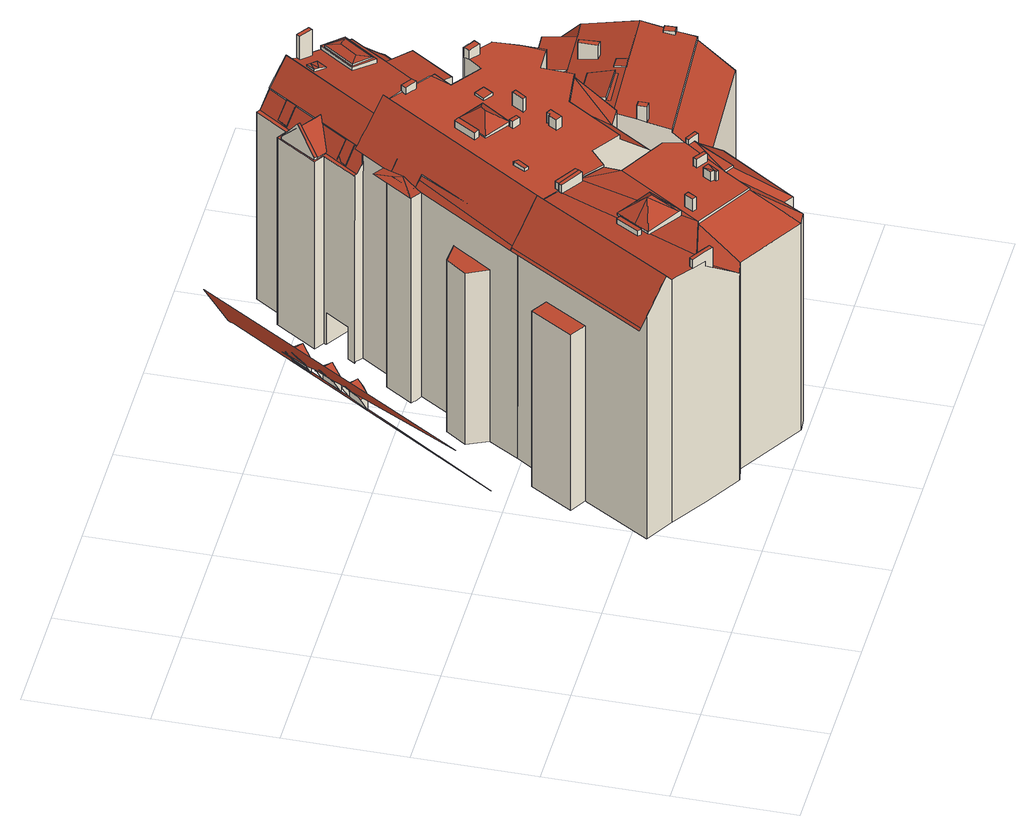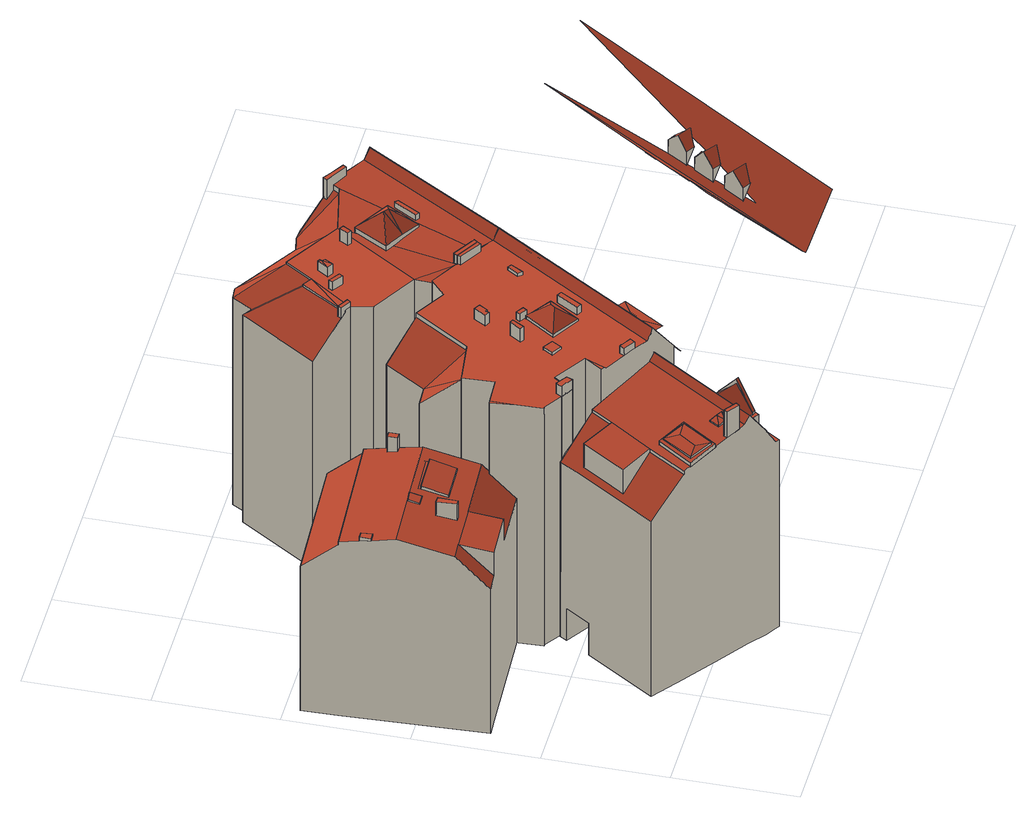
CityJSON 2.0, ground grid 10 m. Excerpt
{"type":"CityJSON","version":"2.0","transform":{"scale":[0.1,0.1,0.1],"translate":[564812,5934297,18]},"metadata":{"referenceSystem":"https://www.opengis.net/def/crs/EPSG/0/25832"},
"CityObjects":{
"building1":{"type":"Building","attributes":{"Grundfläche 2D":"1218.550991","Grundhöhe NN":"19.178"},"children":["building1-1","building1-2","building1-3"],"geometry":[{"type":"MultiSurface","lod":"3","boundaries":[[[0,1,2]],[[3,4,5]],[[6,7,8,9,10,11,12,13,2,1,14,15,16]],[[17,1,18,19]],[[1,17,20,21]],[[0,18,1]],[[22,1,23,24]],[[21,23,1]]],"semantics":{"surfaces":[{"type":"RoofSurface"}],"values":[0,0,0,0,0,0,0,0]}}]},
"building1-1":{"type":"BuildingInstallation","parents":["building1"],"geometry":[{"type":"MultiSurface","lod":"3","boundaries":[[[25,26,27,7,28,29,30,31]],[[32,33,8,26,25,34]],[[31,30,35,36,34,25]],[[32,34,36]],[[30,29,35]]],"semantics":{"surfaces":[{"type":"RoofSurface"},{"type":"WallSurface"}],"values":[0,0,1,1,1]}}]},
"building1-2":{"type":"BuildingInstallation","parents":["building1"],"geometry":[{"type":"MultiSurface","lod":"3","boundaries":[[[37,38,39]],[[37,39,40]],[[41,9,42,40,39,43]],[[10,44,45,41,43,46]],[[47,48,49,46,43,39,38]],[[44,10,46,49,10]],[[38,37,47]]],"semantics":{"surfaces":[{"type":"RoofSurface"},{"type":"WallSurface"}],"values":[0,0,0,0,1,1,1]}}]},
"building1-3":{"type":"BuildingInstallation","parents":["building1"],"geometry":[{"type":"MultiSurface","lod":"3","boundaries":[[[50,51,52,53,54,55]],[[56,57,58,51,50,59]],[[55,60,61,59,50]],[[57,56,59,61,12]],[[55,54,53,11,60]]],"semantics":{"surfaces":[{"type":"RoofSurface"},{"type":"WallSurface"}],"values":[0,0,1,1,1]}}]},
"building2":{"type":"Building","attributes":{"Grundfläche 2D":"241.065744","Grundhöhe NN":"19.004"},"children":["building2-1","building2-2","building2-3","building2-4","building2-5","building2-6","building2-7"],"geometry":[{"type":"Solid","lod":"3","boundaries":[[[[62,63,64]],[[64,63,65]],[[66,63,62]],[[67,63,66]],[[68,69,67]],[[69,63,67]],[[70,69,68]],[[65,69,70]],[[65,63,69]],[[71,72,73,74,75,76]],[[76,77,78,71]],[[79,80,81,82,83,78,77,84,85,86,87,88]],[[89,90,91,92,93,94]],[[95,91,90,96]],[[97,98,93]],[[93,98,99,100,101,94]],[[83,82,81,102,103,99,98]],[[79,88,94,101,104,105]],[[106,96,90]],[[107,108,109,110,111,112]],[[110,113,114,111]],[[113,115,116,114]],[[117,116,115]],[[118,119,116,117]],[[118,120,121,119]],[[122,121,120,123,124,125]],[[126,127,128,129]],[[111,88,87,86,107,112]],[[88,111,114,94]],[[94,114,116,89]],[[89,116,119,90]],[[119,121,106,90]],[[106,121,122,125,95,96]],[[102,81,62,64]],[[80,66,62,81]],[[105,104,68,67,66,80,79]],[[100,70,68,104,101]],[[70,100,99,103,102,64,65]],[[117,115,130,131]],[[118,117,131,132]],[[120,118,132,133]],[[115,113,134,130]],[[123,120,133,135]],[[123,135,136,137,91,95,125,124]],[[92,91,137,138]],[[93,92,138,139]],[[97,93,139,140]],[[72,71,78,83,98,97,140,141]],[[127,142,143,75,72,141,144,128]],[[77,76,75,143,145]],[[146,110,109,108,107,86,85,84,77,145,147]],[[113,110,146,134]],[[128,144,148,129]],[[126,129,148,149]],[[149,142,127,126]],[[137,136,135,133,132,131,130,134,146,147,145,143,142,149,148,144,141,140,139,138]],[[74,73,72,75]]]],"semantics":{"surfaces":[{"type":"RoofSurface"},{"type":"WallSurface"},{"type":"GroundSurface"}],"values":[[0,0,0,0,0,0,0,0,0,0,0,0,0,0,0,0,0,0,0,0,0,0,0,0,0,0,0,1,1,1,1,1,1,1,1,1,1,1,1,1,1,1,1,1,1,1,1,1,1,1,1,1,1,1,1,2,0]]}}]},
"building2-1":{"type":"BuildingInstallation","parents":["building2"],"geometry":[{"type":"MultiSurface","lod":"3","boundaries":[[[150,151,152,153,154,155]],[[151,124,125,95,91,153,152]],[[91,156,154,153]],[[156,96,122,157,150,155,154]],[[150,157,124,151]]],"semantics":{"surfaces":[{"type":"RoofSurface"},{"type":"WallSurface"}],"values":[0,1,1,1,1]}}]},
"building2-2":{"type":"BuildingInstallation","parents":["building2"],"geometry":[{"type":"MultiSurface","lod":"3","boundaries":[[[158,159,160,161,162,163]],[[159,158,108,164]],[[165,161,160,159,164,112,87]],[[162,161,165,85]],[[85,86,107,108,158,163,162]]],"semantics":{"surfaces":[{"type":"RoofSurface"},{"type":"WallSurface"}],"values":[0,1,1,1,1]}}]},
"building2-3":{"type":"BuildingInstallation","parents":["building2"],"geometry":[{"type":"MultiSurface","lod":"3","boundaries":[[[166,167,168]],[[167,169,168]],[[170,167,166]],[[171,169,167]],[[172,173,166,168]],[[173,174,170,166]],[[174,175,167,170]],[[175,176,171,167]],[[176,177,169,171]],[[177,172,168,169]]],"semantics":{"surfaces":[{"type":"RoofSurface"},{"type":"WallSurface"}],"values":[0,0,0,0,1,1,1,1,1,1]}}]},
"building2-4":{"type":"BuildingInstallation","parents":["building2"],"geometry":[{"type":"MultiSurface","lod":"3","boundaries":[[[178,179,180,181,182,183]],[[180,179,98,83]],[[181,180,83,184]],[[185,186,178,183,182,181,184,82]],[[179,178,186,98]]],"semantics":{"surfaces":[{"type":"RoofSurface"},{"type":"WallSurface"}],"values":[0,1,1,1,1]}}]},
"building2-5":{"type":"BuildingInstallation","parents":["building2"],"geometry":[{"type":"MultiSurface","lod":"3","boundaries":[[[187,188,189,190,191]],[[192,193,188,187]],[[194,189,188,193]],[[194,195,196,191,190,189]],[[196,192,187,191]]],"semantics":{"surfaces":[{"type":"RoofSurface"},{"type":"WallSurface"}],"values":[0,1,1,1,1]}}]},
"building2-6":{"type":"BuildingInstallation","parents":["building2"],"geometry":[{"type":"MultiSurface","lod":"3","boundaries":[[[197,198,199,200,201]],[[199,198,197,202,203,204]],[[204,205,200,199]],[[201,200,205,206]],[[206,202,197,201]]],"semantics":{"surfaces":[{"type":"RoofSurface"},{"type":"WallSurface"}],"values":[0,1,1,1,1]}}]},
"building2-7":{"type":"BuildingInstallation","parents":["building2"],"geometry":[{"type":"MultiSurface","lod":"3","boundaries":[[[207,208,209,210]],[[210,209,211,212]],[[207,210,212,213]],[[208,207,213,214]],[[209,208,214,211]]],"semantics":{"surfaces":[{"type":"RoofSurface"},{"type":"WallSurface"}],"values":[0,1,1,1,1]}}]},
"building3":{"type":"Building","attributes":{"Grundfläche 2D":"245.746685","Grundhöhe NN":"19.043"},"children":["building3-1","building3-2","building3-3","building3-4","building3-5","building3-6","building3-7","building3-8","building3-9","building3-10"],"geometry":[{"type":"Solid","lod":"3","boundaries":[[[[215,216,217,218,219,220,221,222,223,224,73,72,71]],[[225,222,221,220,226,227]],[[227,226,228,229,225]],[[222,225,229,228,224,223]],[[78,230,231,232,233,215,71]],[[234,235,236,237,238,239,240,241,242,243,244,243,245,246,247,248,249,250,251,252,253,254,255,256,257,230,78,258,259,260,261,262]],[[263,239,238]],[[264,253,252]],[[265,266,267,268]],[[269,270,265]],[[265,270,266]],[[271,272,273,274]],[[234,262,267,266]],[[270,235,234,266]],[[275,276,273,272]],[[277,271,274,278]],[[272,271,277,275]],[[140,260,259,258,78,71,72,141]],[[261,260,140,279]],[[280,268,267,262,261,279,281]],[[265,268,280,282]],[[269,265,282,283]],[[235,270,284,285,236]],[[270,269,283,284]],[[237,236,285,286]],[[238,237,286,287]],[[263,238,287,288]],[[240,239,263,288,289]],[[290,243,242,241,240,289,291]],[[290,292,243]],[[293,294,295,248,247,246,245,243,292,296]],[[251,250,249,248,295,297]],[[252,251,297,298]],[[264,252,298,299]],[[300,301,302,303,217,216,215,233,232,231,230,257,256,255,254,253,264,299,304]],[[305,306,307,217,303,308]],[[221,305,308,309]],[[310,221,309,311]],[[312,310,311,313]],[[314,229,227,312,313,315]],[[316,317,318,319,320,223,321,314,315,322]],[[273,276,141,72,319,318,278,274]],[[277,278,318,317,316,322,315,313,311,309,308,303,302,301,300,304,299,298,297,295,294,293,296,292,290,291,289,288,287,286,285,284,283,282,280,281,279,140,141,276,275]],[[217,307,306,305,221,220,219,218]],[[312,227,226,220,221,310]],[[229,228,226,227]],[[314,321,223,224,228,229]],[[73,224,223,320,319,72]]]],"semantics":{"surfaces":[{"type":"RoofSurface"},{"type":"WallSurface"},{"type":"GroundSurface"}],"values":[[0,0,0,0,0,0,0,0,0,0,0,0,1,1,1,1,1,1,1,1,1,1,1,1,1,1,1,1,1,1,1,1,1,1,1,1,1,1,1,1,1,1,2,0,0,0,0,0]]}}]},
"building3-1":{"type":"BuildingInstallation","parents":["building3"],"geometry":[{"type":"MultiSurface","lod":"3","boundaries":[[[323,324,325,326]],[[325,327,328,326]],[[328,329,323,326]],[[329,330,324,323]],[[325,324,330,327]]],"semantics":{"surfaces":[{"type":"RoofSurface"},{"type":"WallSurface"}],"values":[0,1,1,1,1]}}]},
"building3-2":{"type":"BuildingInstallation","parents":["building3"],"geometry":[{"type":"MultiSurface","lod":"3","boundaries":[[[331,332,333]],[[331,334,335,336,332]],[[337,338,336,335]],[[333,332,336,338]],[[331,339,340,335,334]],[[341,338,337,335,340,342]],[[341,343,333,338]],[[331,333,343,339]]],"semantics":{"surfaces":[{"type":"RoofSurface"},{"type":"WallSurface"}],"values":[0,0,0,0,1,1,1,1]}}]},
"building3-3":{"type":"BuildingInstallation","parents":["building3"],"geometry":[{"type":"MultiSurface","lod":"3","boundaries":[[[344,345,346,347]],[[347,346,348,349]],[[344,347,349,350]],[[345,344,350,351]],[[346,345,351,348]]],"semantics":{"surfaces":[{"type":"RoofSurface"},{"type":"WallSurface"}],"values":[0,1,1,1,1]}}]},
"building3-4":{"type":"BuildingInstallation","parents":["building3"],"geometry":[{"type":"MultiSurface","lod":"3","boundaries":[[[352,353,354,355]],[[355,354,356,357]],[[352,355,357,358]],[[358,359,353,352]],[[359,356,354,353]]],"semantics":{"surfaces":[{"type":"RoofSurface"},{"type":"WallSurface"}],"values":[0,1,1,1,1]}}]},
"building3-5":{"type":"BuildingInstallation","parents":["building3"],"geometry":[{"type":"MultiSurface","lod":"3","boundaries":[[[360,361,362,363]],[[364,365,361,360]],[[365,366,362,361]],[[366,367,363,362]],[[367,364,360,363]]],"semantics":{"surfaces":[{"type":"RoofSurface"},{"type":"WallSurface"}],"values":[0,1,1,1,1]}}]},
"building3-6":{"type":"BuildingInstallation","parents":["building3"],"geometry":[{"type":"MultiSurface","lod":"3","boundaries":[[[368,369,370,371,372,373]],[[257,374,368,373]],[[375,371,370,369,368,374,376,377]],[[375,255,372,371]],[[255,256,257,373,372]]],"semantics":{"surfaces":[{"type":"RoofSurface"},{"type":"WallSurface"}],"values":[0,1,1,1,1]}}]},
"building3-7":{"type":"BuildingInstallation","parents":["building3"],"geometry":[{"type":"MultiSurface","lod":"3","boundaries":[[[378,379,380,381]],[[381,380,382,383]],[[378,381,383,384]],[[379,378,384,385]],[[380,379,385,382]]],"semantics":{"surfaces":[{"type":"RoofSurface"},{"type":"WallSurface"}],"values":[0,1,1,1,1]}}]},
"building3-8":{"type":"BuildingInstallation","parents":["building3"],"geometry":[{"type":"MultiSurface","lod":"3","boundaries":[[[386,387,180,179]],[[179,180,258,259]],[[259,388,386,179]],[[387,386,388,389]],[[389,258,180,387]]],"semantics":{"surfaces":[{"type":"RoofSurface"},{"type":"WallSurface"}],"values":[0,1,1,1,1]}}]},
"building3-9":{"type":"BuildingInstallation","parents":["building3"],"geometry":[{"type":"MultiSurface","lod":"3","boundaries":[[[390,391,392,393,394,395,396,397,398]],[[248,249,250,395,394,393]],[[250,399,396,395]],[[399,244,243,398,397,396]],[[243,245,246,247,248,393,392,391,390,398]]],"semantics":{"surfaces":[{"type":"RoofSurface"},{"type":"WallSurface"}],"values":[0,1,1,1,1]}}]},
"building3-10":{"type":"BuildingInstallation","parents":["building3"],"geometry":[{"type":"MultiSurface","lod":"3","boundaries":[[[400,401,402,403,404,405]],[[406,407,403,402]],[[407,408,404,403]],[[408,409,405,404]],[[409,410,400,405]],[[410,411,401,400]],[[411,406,402,401]]],"semantics":{"surfaces":[{"type":"RoofSurface"},{"type":"WallSurface"}],"values":[0,1,1,1,1,1,1]}}]},
"building4":{"type":"Building","attributes":{"Grundfläche 2D":"103.915046","Grundhöhe NN":"19.013"},"children":["building4-1","building4-2","building4-3","building4-4","building4-5","building4-6","building4-7","building4-8"],"geometry":[{"type":"Solid","lod":"3","boundaries":[[[[412,413,414,415,416,417]],[[413,412,418,419,420,421,422,423,424,425,426,427,428,429]],[[430,431,432,433,434,435,436,437,438,439,440,441,442,443]],[[421,444,445,422]],[[416,415,446,447,448,449,450,417]],[[451,452,453,454,455,456,457,458,459,460,461,462,463]],[[464,465,466,467,468,461,460,459,458,469,470]],[[448,447,446,457,456,455,454,453,452,451,463,450,449]],[[443,442,421,420]],[[442,441,444,421]],[[444,441,440,445]],[[445,440,439,422]],[[422,439,438,423]],[[461,468,467,471,472,473,474,475,302,300,476,477,478,295,293,292,479,434,433,432,431,430,443,420,419,418,412,417,450,463,462]],[[434,479,480,481,482,483,484,436,435]],[[436,484,485,486,487,488,489,490,491,469,458,457,446,415,414,413,429,428,427,426,425,424,423,438,437]],[[470,469,491,492]],[[464,470,492,493]],[[465,464,493,494]],[[466,465,494,495]],[[496,497,498,499,471,467,466,495]],[[497,496,483,482]],[[499,498,481,480]],[[489,488,487,486,485,484,483,496,495,494,493,492,491,490]],[[293,295,478,477,476,300,302,475,474,473,472,471,499,480,479,292]],[[482,481,498,497]]]],"semantics":{"surfaces":[{"type":"RoofSurface"},{"type":"WallSurface"},{"type":"GroundSurface"},{"type":"OuterCeilingSurface"}],"values":[[0,0,0,0,0,0,0,1,1,1,1,1,1,1,1,1,1,1,1,1,1,1,1,2,2,3]]}}]},
"building4-1":{"type":"BuildingInstallation","parents":["building4"],"geometry":[{"type":"MultiSurface","lod":"3","boundaries":[[[500,501,447,454,502,503,504,505]],[[506,453,449,501,500,507,508,509]],[[503,459,510,505,504]],[[507,511,460,509,508]]],"semantics":{"surfaces":[{"type":"RoofSurface"},{"type":"WallSurface"}],"values":[0,0,1,1]}}]},
"building4-2":{"type":"BuildingInstallation","parents":["building4"],"geometry":[{"type":"MultiSurface","lod":"3","boundaries":[[[512,513,514,515]],[[516,513,512,517]],[[511,507,515,514,518]],[[512,515,507,500,505,517]],[[519,516,517,505,510]],[[516,519,518,514,513]]],"semantics":{"surfaces":[{"type":"RoofSurface"},{"type":"WallSurface"}],"values":[0,0,1,1,1,1]}}]},
"building4-3":{"type":"BuildingInstallation","parents":["building4"],"geometry":[{"type":"MultiSurface","lod":"3","boundaries":[[[520,521,522,523],[524,525,526,527]],[[528,521,520,426]],[[528,529,522,521]],[[523,522,529,425]],[[425,426,520,523]]],"semantics":{"surfaces":[{"type":"RoofSurface"},{"type":"WallSurface"}],"values":[0,1,1,1,1]}}]},
"building4-4":{"type":"BuildingInstallation","parents":["building4"],"geometry":[{"type":"MultiSurface","lod":"3","boundaries":[[[530,531,532]],[[530,532,533]],[[534,533,535]],[[530,533,534]],[[536,537,532,531]],[[535,533,532,537,538]],[[538,539,534,535]],[[531,530,534,539,536]]],"semantics":{"surfaces":[{"type":"RoofSurface"},{"type":"WallSurface"}],"values":[0,0,0,0,1,1,1,1]}}]},
"building4-5":{"type":"BuildingInstallation","parents":["building4"],"geometry":[{"type":"MultiSurface","lod":"3","boundaries":[[[540,541,542,543]],[[540,543,544]],[[545,542,541]],[[545,544,543,542]],[[524,541,540,525]],[[545,541,524,527]],[[544,545,527,526]],[[540,544,526,525]]],"semantics":{"surfaces":[{"type":"RoofSurface"},{"type":"WallSurface"}],"values":[0,0,0,0,1,1,1,1]}}]},
"building4-6":{"type":"BuildingInstallation","parents":["building4"],"geometry":[{"type":"MultiSurface","lod":"3","boundaries":[[[546,547,548,549]],[[452,548,547,451]],[[550,551,546,549]],[[549,548,452,550]],[[547,546,551,451]]],"semantics":{"surfaces":[{"type":"RoofSurface"},{"type":"WallSurface"}],"values":[0,1,1,1,1]}}]},
"building4-7":{"type":"BuildingInstallation","parents":["building4"],"geometry":[{"type":"MultiSurface","lod":"3","boundaries":[[[552,553,554,555]],[[456,554,553,455]],[[555,554,456,556]],[[556,557,552,555]],[[553,552,557,455]]],"semantics":{"surfaces":[{"type":"RoofSurface"},{"type":"WallSurface"}],"values":[0,1,1,1,1]}}]},
"building4-8":{"type":"BuildingInstallation","parents":["building4"],"geometry":[{"type":"MultiSurface","lod":"3","boundaries":[[[558,559,560,561]],[[429,562,560,559]],[[563,561,560,562,564]],[[563,428,558,561]],[[428,429,559,558]]],"semantics":{"surfaces":[{"type":"RoofSurface"},{"type":"WallSurface"}],"values":[0,1,1,1,1]}}]},
"building5":{"type":"Building","attributes":{"Grundfläche 2D":"161.683798","Grundhöhe NN":"18.998"},"children":["building5-1","building5-2","building5-3","building5-4","building5-5","building5-6"],"geometry":[{"type":"Solid","lod":"3","boundaries":[[[[565,566,567,568]],[[568,569,570,571,572,565]],[[573,572,571,574,575,576,577,578]],[[569,568,579,580]],[[581,582,570,569,583,584]],[[585,586,587,588,589]],[[567,579,568]],[[569,580,583]],[[577,576,585,589]],[[590,591,592,593,584,583,580,579,567,566]],[[581,584,593,288]],[[582,581,288,287]],[[570,582,287,594]],[[595,596,587,586,585,576,575,574,571,570,594,597]],[[588,587,596,598]],[[598,599,590,566,565,572,573,578,577,589,588]],[[288,593,592,591,590,599,598,596,595,597,594,287]]]],"semantics":{"surfaces":[{"type":"RoofSurface"},{"type":"WallSurface"},{"type":"GroundSurface"}],"values":[[0,0,0,0,0,0,1,1,1,1,1,1,1,1,1,1,2]]}}]},
"building5-1":{"type":"BuildingInstallation","parents":["building5"],"geometry":[{"type":"MultiSurface","lod":"3","boundaries":[[[600,601,602,603]],[[573,604,603,602]],[[600,603,604,605]],[[605,578,601,600]],[[578,573,602,601]]],"semantics":{"surfaces":[{"type":"RoofSurface"},{"type":"WallSurface"}],"values":[0,1,1,1,1]}}]},
"building5-2":{"type":"BuildingInstallation","parents":["building5"],"geometry":[{"type":"MultiSurface","lod":"3","boundaries":[[[606,607,608,609]],[[609,608,610,611]],[[611,612,606,609]],[[607,606,612,613]],[[608,607,613,610]]],"semantics":{"surfaces":[{"type":"RoofSurface"},{"type":"WallSurface"}],"values":[0,1,1,1,1]}}]},
"building5-3":{"type":"BuildingInstallation","parents":["building5"],"geometry":[{"type":"MultiSurface","lod":"3","boundaries":[[[614,615,616,617]]],"semantics":{"surfaces":[{"type":"RoofSurface"}],"values":[0]}}]},
"building5-4":{"type":"BuildingInstallation","parents":["building5"],"geometry":[{"type":"MultiSurface","lod":"3","boundaries":[[[618,619,620,621]],[[615,614,621,620]],[[622,618,621,614]],[[619,618,622,623]],[[615,620,619,623]]],"semantics":{"surfaces":[{"type":"RoofSurface"},{"type":"WallSurface"}],"values":[0,1,1,1,1]}}]},
"building5-5":{"type":"BuildingInstallation","parents":["building5"],"geometry":[{"type":"MultiSurface","lod":"3","boundaries":[[[624,625,626,627]],[[627,626,628,629]],[[624,627,629,630]],[[625,624,630,631]],[[626,625,631,628]]],"semantics":{"surfaces":[{"type":"RoofSurface"},{"type":"WallSurface"}],"values":[0,1,1,1,1]}}]},
"building5-6":{"type":"BuildingInstallation","parents":["building5"],"geometry":[{"type":"MultiSurface","lod":"3","boundaries":[[[632,633,634,635]],[[574,575,635,634]],[[575,636,632,635]],[[633,632,636,637]],[[634,633,637,574]]],"semantics":{"surfaces":[{"type":"RoofSurface"},{"type":"WallSurface"}],"values":[0,1,1,1,1]}}]}
},
"vertices":[
[94,278,178],[170,400,179],[20,166,179],[81,258,178],[82,259,178],[88,268,178],[1,189,229],[81,290,205],[86,295,204],[96,308,201],[107,322,198],[114,331,195],[127,347,192],[135,357,189],[171,403,179],[169,404,182],[149,418,225],[107,299,178],[97,283,178],[107,298,178],[112,306,178],[118,315,178],[129,333,178],[120,319,178],[124,325,178],
[92,286,208],[81,293,208],[81,292,207],[81,283,200],[80,281,198],[87,277,198],[90,281,203],[91,298,198],[90,297,200],[98,294,198],[87,277,184],[98,294,185],
[96,305,198],[102,301,198],[103,302,199],[96,305,199],[96,317,208],[96,306,199],[107,309,208],[106,322,198],[105,321,200],[113,318,198],[102,301,185],[103,302,185],[113,318,185],
[124,336,208],[113,343,208],[113,337,202],[113,332,198],[114,331,198],[119,328,198],[127,347,198],[123,349,198],[117,345,204],[130,345,198],[119,328,185],[130,345,185],
[275,116,245],[290,110,260],[285,132,245],[299,123,245],[268,104,245],[297,87,245],[299,86,245],[294,107,260],[315,114,245],[283,193,252],[266,204,224],[259,208,215],[188,92,215],[195,88,224],[212,77,252],[218,74,244],[289,190,244],[270,103,242],[268,104,243],[275,116,243],[301,178,243],[302,181,243],[223,71,244],[236,62,243],[248,55,242],[250,58,242],[253,63,242],[344,44,239],[359,67,239],[385,103,239],[381,120,239],[342,142,239],[296,72,239],[390,100,239],[389,97,239],[343,156,239],[321,170,242],[308,118,240],[315,114,240],[300,89,240],[285,132,243],[299,123,241],[299,86,240],[297,87,240],[367,62,239],[248,55,237],[254,51,232],[275,38,213],[279,36,209],[253,63,237],[250,58,237],[292,39,209],[296,72,237],[348,5,209],[344,44,237],[359,6,209],[369,23,209],[359,67,237],[377,18,209],[367,62,237],[389,97,237],[419,82,209],[394,98,234],[390,100,237],[215,151,179],[228,143,179],[249,178,179],[236,186,179],[348,5,10],[359,6,10],[369,23,10],[377,18,10],[292,39,10],[419,82,10],[390,100,10],[385,103,10],[381,120,10],[342,142,10],[343,156,10],[266,204,10],[228,143,10],[195,88,10],[249,178,10],[218,74,10],[279,36,10],[248,55,10],[236,186,10],[215,151,10],
[392,95,244],[394,98,244],[390,100,244],[385,103,244],[383,100,244],[389,97,244],[383,100,239],[392,95,234],
[254,51,251],[256,54,251],[250,58,251],[238,65,251],[236,62,251],[248,55,251],[256,54,232],[238,65,243],
[349,81,248],[347,72,248],[354,78,248],[348,69,248],[345,74,248],[346,70,248],[354,78,239],[349,81,239],[345,74,239],[347,72,239],[346,70,239],[348,69,239],
[319,167,251],[321,170,251],[302,181,251],[300,178,251],[301,178,251],[302,177,251],[300,178,243],[302,177,243],[319,167,242],
[278,128,248],[275,130,248],[264,111,248],[266,109,248],[267,109,248],[278,128,243],[275,130,243],[264,111,243],[266,109,243],[267,109,243],
[358,88,247],[366,83,247],[367,82,247],[369,85,247],[360,91,247],[358,88,239],[366,83,239],[367,82,239],[369,85,239],[360,91,239],
[310,77,251],[314,84,251],[311,86,251],[307,79,251],[311,86,239],[307,79,239],[310,77,239],[314,84,239],
[373,333,252],[359,342,230],[356,345,224],[352,347,218],[350,349,215],[333,323,215],[330,316,215],[324,305,217],[315,294,215],[311,289,215],[323,306,217],[324,329,215],[323,314,216],[302,295,215],[315,302,216],[379,330,244],[378,331,246],[377,331,247],[376,332,248],[412,199,240],[446,203,238],[447,203,238],[447,229,239],[469,230,238],[470,251,239],[469,272,239],[468,272,239],[455,281,240],[454,282,240],[453,280,240],[450,284,240],[449,284,240],[449,285,240],[444,288,241],[443,285,241],[442,283,241],[434,272,241],[408,289,242],[415,306,242],[415,307,242],[399,317,243],[391,322,244],[390,323,244],[302,181,244],[321,170,243],[343,156,241],[357,168,241],[382,153,240],[471,230,238],[418,304,242],[430,170,208],[412,199,236],[382,153,236],[408,136,208],[448,171,208],[446,203,236],[285,263,175],[273,246,175],[281,229,175],[303,262,175],[273,246,10],[281,229,10],[285,263,10],[303,262,10],[357,168,10],[408,136,10],[382,153,10],[430,170,10],[448,171,10],[446,203,10],[447,203,10],[447,229,10],[469,230,10],[471,230,10],[469,272,10],[454,281,10],[468,272,10],[454,282,10],[449,284,10],[449,285,10],[444,288,10],[450,284,10],[434,272,10],[408,289,10],[418,304,10],[377,331,10],[376,332,10],[373,333,10],[356,345,10],[378,331,10],[335,313,224],[344,326,224],[350,335,224],[335,313,10],[330,316,10],[329,317,215],[329,317,10],[326,319,215],[326,319,10],[312,297,215],[312,297,10],[315,294,10],[317,293,10],[321,291,10],[321,291,224],[317,293,219],[315,295,215],[315,295,10],
[409,264,244],[401,269,244],[396,261,244],[404,256,244],[396,261,242],[404,256,241],[409,264,241],[401,269,242],
[367,274,245],[371,257,256],[389,260,245],[364,270,245],[351,249,245],[368,253,256],[371,236,245],[372,235,245],[367,274,243],[351,249,243],[372,235,242],[371,236,242],[389,260,242],
[361,272,251],[357,274,251],[346,256,251],[350,254,251],[346,256,244],[350,254,244],[361,272,244],[357,274,244],
[318,211,247],[321,209,247],[327,218,247],[324,221,247],[327,218,244],[324,221,244],[318,211,244],[321,209,244],
[368,232,249],[374,228,249],[376,231,249],[370,235,249],[368,232,242],[374,228,242],[376,231,242],[370,235,242],
[387,319,250],[394,315,250],[395,314,250],[397,313,250],[399,317,250],[390,323,250],[387,319,244],[397,313,243],[394,315,243],[395,314,243],
[393,228,254],[399,237,254],[396,239,254],[390,229,254],[396,239,241],[390,229,241],[393,228,241],[399,237,241],
[322,173,251],[304,184,251],[322,173,243],[304,184,244],
[450,284,250],[449,284,250],[449,285,250],[444,288,250],[443,285,250],[442,283,250],[451,277,250],[453,280,250],[454,282,250],[451,277,240],
[379,207,251],[375,200,251],[380,197,251],[386,207,251],[382,209,251],[381,206,251],[380,197,241],[386,207,241],[382,209,241],[381,206,241],[379,207,241],[375,200,241],
[377,331,223],[434,418,223],[431,420,227],[430,421,229],[373,334,229],[373,333,229],[379,330,222],[390,323,219],[427,299,210],[439,317,210],[463,352,210],[483,383,210],[480,385,211],[478,387,211],[458,401,216],[456,402,217],[448,408,219],[438,415,221],[443,289,191],[444,288,189],[449,284,183],[454,282,179],[455,281,178],[466,299,178],[509,364,178],[503,368,184],[483,383,207],[463,352,207],[486,337,182],[462,301,182],[439,317,207],[427,299,207],[462,301,205],[486,337,205],[417,431,206],[390,389,206],[388,386,206],[386,383,206],[359,342,206],[366,353,205],[371,361,205],[385,382,205],[390,390,205],[401,407,205],[406,415,205],[417,431,205],[409,436,190],[389,407,190],[370,376,190],[351,348,190],[352,347,191],[359,342,205],[380,416,190],[358,382,190],[366,377,190],[348,349,190],[350,349,190],[406,438,190],[388,411,190],[348,349,10],[350,349,10],[351,348,10],[352,347,10],[359,342,10],[379,330,10],[427,299,10],[443,289,10],[455,281,10],[459,287,10],[459,287,41],[472,307,41],[472,307,10],[509,364,10],[483,383,10],[480,385,10],[458,401,10],[431,420,10],[417,431,10],[409,436,10],[406,438,10],[388,411,10],[380,416,10],[358,382,10],[366,377,10],[365,375,10],[365,375,41],[352,355,41],[352,355,10],
[372,397,210],[390,385,210],[390,399,197],[390,406,191],[389,407,191],[382,412,191],[377,378,197],[362,381,191],[370,376,191],[371,376,191],[382,412,190],[362,381,190],
[372,397,214],[370,398,214],[360,383,192],[362,381,192],[379,413,192],[382,412,192],[360,383,190],[379,413,190],
[458,401,220],[438,372,220],[458,358,215],[478,387,215],[441,373,219],[458,398,219],[474,386,216],[457,361,216],[438,372,217],[458,358,211],
[432,403,223],[429,405,224],[424,398,224],[428,395,223],[438,399,221],[433,391,221],[429,405,222],[424,398,222],[433,391,220],[438,399,220],
[458,398,221],[441,373,221],[453,373,220],[463,387,220],[474,386,217],[457,361,217],
[358,358,191],[366,353,206],[371,361,206],[364,366,191],[364,366,190],[358,358,190],
[393,412,191],[401,407,206],[406,415,206],[399,420,191],[399,420,190],[393,412,190],
[448,408,244],[438,415,244],[436,412,244],[446,405,244],[436,412,222],[446,405,219],[436,412,221],
[581,230,176],[580,257,149],[564,256,149],[566,229,176],[526,227,176],[469,224,176],[471,179,186],[583,185,186],[584,166,182],[472,161,183],[472,153,181],[473,134,177],[585,141,177],[584,157,180],[564,256,172],[524,254,172],[471,230,170],[469,230,170],[524,254,149],[470,251,149],[473,134,174],[474,108,151],[474,106,149],[586,112,149],[585,141,174],[580,257,10],[564,256,10],[524,254,10],[470,251,10],[469,224,10],[474,108,10],[474,106,10],[473,134,10],[586,112,10],[585,141,10],
[579,157,184],[584,157,184],[584,166,184],[578,166,184],[578,166,182],[579,157,180],
[536,192,185],[527,192,185],[527,182,187],[536,183,187],[527,182,186],[536,183,186],[536,192,184],[527,192,184],
[519,189,185],[486,188,185],[486,184,185],[519,185,185],
[518,210,182],[485,209,182],[486,188,188],[519,189,188],[518,210,180],[485,209,180],
[542,206,194],[541,222,194],[537,222,194],[537,206,194],[537,222,178],[537,206,181],[542,206,181],[541,222,178],
[477,153,196],[477,161,196],[472,161,196],[472,153,196],[477,153,181],[477,161,183]
]}
